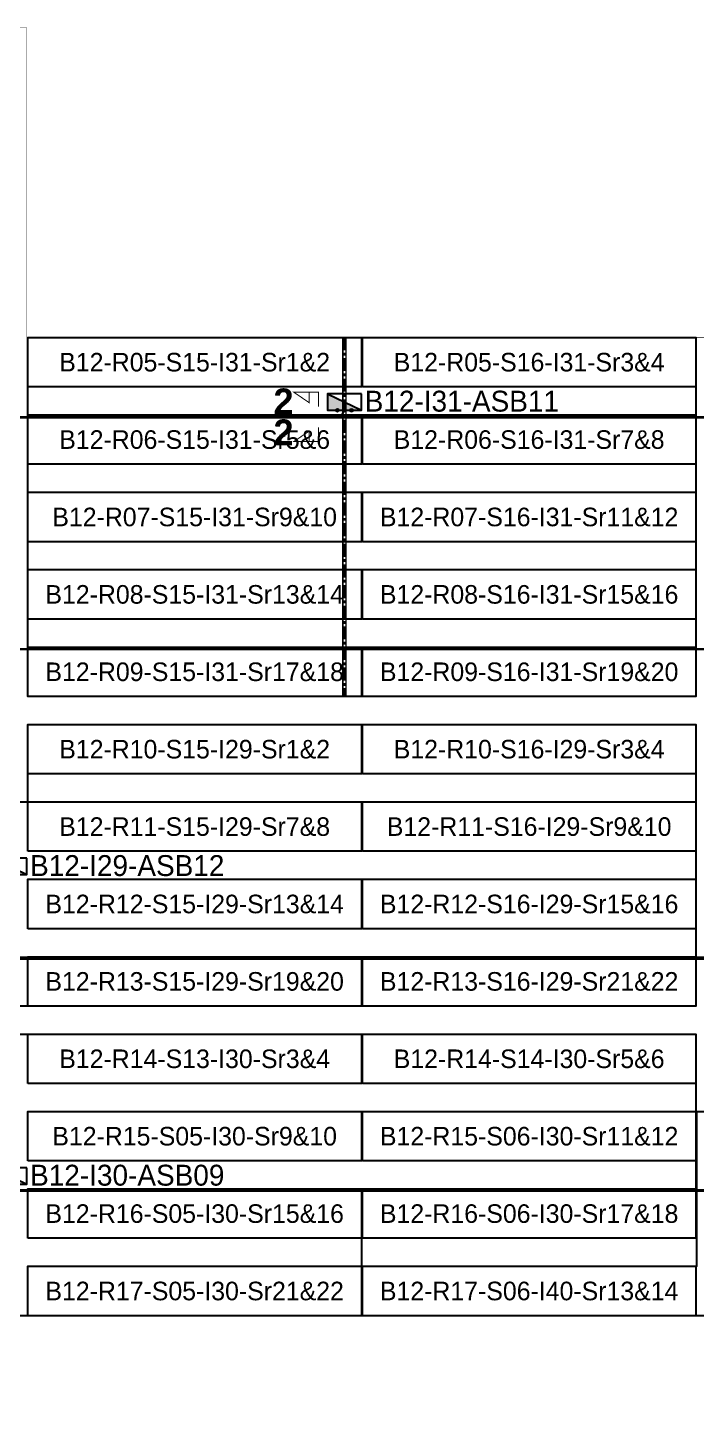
# Model space of a CAD drawing. Header units: metres. Extents: x 530339 to 530954, y 2674257 to 2674599.
# Drawn here: x 530792.2 to 530857, y 2674465.4 to 2674599.1 of the extents above; entities that cross this region are included whole.
import ezdxf
from ezdxf.enums import TextEntityAlignment as Align

# ---------------------------------------------------------------- set-up
doc = ezdxf.new("R2010")
doc.units = ezdxf.units.M
doc.linetypes.add('CENTER', pattern=[2, 1.25, -0.25, 0.25, -0.25])
doc.layers.add('Boundary-12.5 MW Block', color=6, linetype='Continuous', lineweight=9)
doc.layers.add('PILE', color=1, linetype='Continuous', lineweight=15)
for name, color, linetype in [('DC Trench BL-12', 40, 'Continuous'), ('E-Inverter Grouping', 2, 'Continuous'), ('Inverter Block-12', 7, 'Continuous'), ('LT Cable(AG) INV to LT Panel BL-12', 2, 'Continuous'), ('Messenger Wire Block-12 (Master Path)', 30, 'Continuous'), ('Messenger Wire Block-12 (MW Path)', 191, 'Continuous'), ('MMS Table Block-12', 8, 'Continuous'), ('Plan Line - DC BL-12', 40, 'Continuous'), ('Section Marking BL-12', 2, 'Continuous')]:
    doc.layers.add(name, color=color, linetype=linetype)
doc.styles.add('BoldTextStyle', font='arialbd.ttf')
doc.styles.get("Standard").update_dxf_attribs({"font": 'Adani Regular.ttf'})

# ---------------------------------------------------------------- blocks, each defined once
blk = doc.blocks.new('MMS Table (32.292 x 4.788)')
at = {"color": 0}
blk.add_lwpolyline([(0, -0.002), (0, 4.786), (32.292, 4.786), (32.292, -0.002)], close=True, dxfattribs=at)
at = {"color": 7}
blk.add_attdef('ID1', text='', height=1.8, dxfattribs=at).set_placement((16.146, 2.392), align=Align.MIDDLE_CENTER)
blk = doc.blocks.new('Inverter Block')
h = blk.add_hatch(color=0)
h.dxf.hatch_style = 1
h.paths.add_polyline_path([(-1.46, 2.27), (-1.46, 0.85), (1.46, 0.85)])
at = {"color": 0}
blk.add_lwpolyline([(1.46, 2.27), (-1.46, 2.27), (-1.46, 0.85), (1.46, 0.85)], close=True, dxfattribs=at)
blk.add_lwpolyline([(-1.46, 2.27), (1.46, 0.85)], dxfattribs=at)
at = {"layer": 'PILE'}
for centre in [(-0.61, 0.85), (0.61, 0.85)]:
    blk.add_circle(centre, 0.156, dxfattribs=at)
at = {"color": 7}
blk.add_attdef('ID', (-1.46, 3.01), '', height=1.8, dxfattribs=at)

msp = doc.modelspace()

# ---------------------------------------------------------------- linework, layer by layer
at = {"layer": 'Boundary-12.5 MW Block', "const_width": 0.05}
msp.add_lwpolyline([(530338.75, 2674591.58), (530695.06, 2674591.58), (530695.06, 2674599.08), (530792.14, 2674599.08), (530792.14, 2674569.08), (530954.1, 2674569.08), (530954.1, 2674256.79), (530921.8, 2674256.79), (530921.8, 2674264.29), (530889.41, 2674264.29), (530889.41, 2674279.29), (530857.02, 2674279.29), (530857.02, 2674286.79), (530824.63, 2674286.79), (530824.63, 2674294.29), (530792.24, 2674294.29), (530792.24, 2674309.29), (530759.84, 2674309.29), (530759.84, 2674316.79), (530727.45, 2674316.79), (530727.45, 2674331.79), (530695.06, 2674331.79), (530695.06, 2674339.29), (530662.67, 2674339.29)], dxfattribs=at)
at = {"layer": 'DC Trench BL-12', "color": 40, "const_width": 0.15}
msp.add_lwpolyline([(530823.04, 2674569.08), (530822.74, 2674569.08), (530822.74, 2674534.29), (530823.04, 2674534.29)], close=True, dxfattribs=at)
at = {"layer": 'E-Inverter Grouping', "color": 3}
for points in [[(530856.92, 2674534.29), (530792.24, 2674534.29), (530792.24, 2674569.08), (530856.92, 2674569.08)], [(530954.1, 2674474.29), (530824.63, 2674474.29), (530824.63, 2674479.08), (530857.02, 2674479.08), (530857.02, 2674494.08), (530954.1, 2674494.08)]]:
    msp.add_lwpolyline(points, close=True, dxfattribs=at)
at = {"layer": 'E-Inverter Grouping'}
for points in [[(530856.92, 2674504.29), (530759.84, 2674504.29), (530759.84, 2674524.08), (530792.24, 2674524.08), (530792.24, 2674531.58), (530856.92, 2674531.58)], [(530856.92, 2674501.58), (530856.92, 2674481.79), (530824.53, 2674481.79), (530824.53, 2674474.29), (530759.84, 2674474.29), (530759.84, 2674501.58)]]:
    msp.add_lwpolyline(points, close=True, dxfattribs=at)
at = {"layer": 'LT Cable(AG) INV to LT Panel BL-12', "color": 5}
for points in [[(530721.2, 2674489.79), (530719.55, 2674489.79, -0.414214), (530718.65, 2674490.69), (530718.65, 2674493.85, 0.214019), (530718.35, 2674494.52), (530711.64, 2674500.5, -0.214019), (530711.34, 2674501.17), (530711.34, 2674502.86, -0.0289), (530711.34, 2674502.97), (530711.4, 2674503.45, 0.0289), (530711.41, 2674503.55), (530711.41, 2674560.45, -0.414214), (530712.31, 2674561.35), (530821.99, 2674561.35, 0.414214), (530822.89, 2674562.25), (530822.89, 2674562.73)], [(530721.2, 2674489.81), (530719.58, 2674489.81, -0.414214), (530718.68, 2674490.71), (530718.68, 2674493.86, 0.214019), (530718.38, 2674494.53), (530711.66, 2674500.51, -0.214019), (530711.36, 2674501.18), (530711.36, 2674502.86, -0.0289), (530711.37, 2674502.97), (530711.42, 2674503.44, 0.0289), (530711.43, 2674503.55), (530711.43, 2674560.43, -0.414214), (530712.33, 2674561.33), (530886.77, 2674561.33, 0.414214), (530887.67, 2674562.23), (530887.67, 2674562.73)], [(530719.13, 2674489.82, -0.293328), (530718.6, 2674490.64), (530718.6, 2674493.82, 0.214019), (530718.3, 2674494.5), (530711.59, 2674500.47, -0.214019), (530711.29, 2674501.15), (530711.29, 2674502.87, -0.0289), (530711.29, 2674502.97), (530711.35, 2674503.45, 0.0289), (530711.36, 2674503.55), (530711.36, 2674538, -0.414214), (530712.26, 2674538.9), (530886.77, 2674538.9, 0.414214), (530887.67, 2674539.8), (530887.67, 2674540.23)], [(530719.13, 2674489.71, -0.317911), (530718.53, 2674490.56), (530718.53, 2674493.79, 0.214019), (530718.23, 2674494.46), (530711.51, 2674500.44, -0.214019), (530711.21, 2674501.11), (530711.21, 2674502.87, -0.0289), (530711.22, 2674502.97), (530711.27, 2674503.45, 0.0289), (530711.28, 2674503.56), (530711.28, 2674508.08, -0.414214), (530712.18, 2674508.98), (530760.76, 2674508.98, -0.414214), (530761.66, 2674508.08), (530761.66, 2674487.38, 0.414214), (530762.56, 2674486.48), (530886.77, 2674486.48, 0.414214), (530887.67, 2674487.38), (530887.67, 2674487.73)]]:
    msp.add_lwpolyline(points, format="xyb", dxfattribs=at)
at = {"layer": 'LT Cable(AG) INV to LT Panel BL-12'}
msp.add_lwpolyline([(530717.9, 2674489.36), (530718.27, 2674489.8, 0.176949), (530718.48, 2674490.38), (530718.48, 2674493.77, 0.214019), (530718.18, 2674494.44), (530711.46, 2674500.42, -0.214019), (530711.16, 2674501.09), (530711.16, 2674502.87, -0.0289), (530711.17, 2674502.98), (530711.22, 2674503.46, 0.0289), (530711.23, 2674503.56), (530711.23, 2674508.13, -0.414214), (530712.13, 2674509.03), (530886.77, 2674509.03, 0.414214), (530887.67, 2674509.93), (530887.67, 2674510.23)], format="xyb", dxfattribs=at)
at = {"layer": 'Messenger Wire Block-12 (Master Path)'}
for points in [[(530711.38, 2674561.38), (530889.31, 2674561.38)], [(530711.38, 2674538.88), (530889.31, 2674538.88)], [(530711.38, 2674508.88), (530889.31, 2674508.88)], [(530761.56, 2674486.38), (530889.31, 2674486.38)]]:
    msp.add_lwpolyline(points, dxfattribs=at)
at = {"layer": 'Messenger Wire Block-12 (MW Path)', "const_width": 0.1}
for points in [[(530711.38, 2674561.38), (530889.31, 2674561.38)], [(530711.38, 2674538.88), (530889.31, 2674538.88)], [(530711.38, 2674508.88), (530889.31, 2674508.88)], [(530761.56, 2674486.38), (530889.31, 2674486.38)]]:
    msp.add_lwpolyline(points, dxfattribs=at)
at = {"layer": 'Plan Line - DC BL-12', "color": 6, "linetype": 'CENTER'}
msp.add_lwpolyline([(530822.89, 2674569.08), (530822.89, 2674534.29)], dxfattribs=at)
at = {"layer": 'Section Marking BL-12', "color": 94, "lineweight": 35, "true_color": 0x00a500, "const_width": 0.1}
for points in [[(530820.39, 2674562.38), (530820.39, 2674563.77), (530817.99, 2674563.77), (530819.47, 2674562.76), (530819.47, 2674563.77)], [(530820.39, 2674560.38), (530820.39, 2674558.99), (530817.99, 2674558.99), (530819.47, 2674560), (530819.47, 2674558.99)]]:
    msp.add_lwpolyline(points, dxfattribs=at)

# ---------------------------------------------------------------- block references
at = {"layer": 'Inverter Block-12'}
ref = msp.add_blockref('Inverter Block', (530822.89, 2674561.07), dxfattribs=dict(at, xscale=1.124999999976148, yscale=1.124999999976148, zscale=1.124999999976148))
ref.add_attrib('ID', 'B12-I31-ASB11', (530824.85, 2674561.89), dxfattribs={"layer": '0', "color": 7, "height": 2.025})
ref = msp.add_blockref('Inverter Block', (530790.5, 2674516.07), dxfattribs=dict(at, xscale=1.124999999976148, yscale=1.124999999976148, zscale=1.124999999976148))
ref.add_attrib('ID', 'B12-I29-ASB12', (530792.45, 2674516.89), dxfattribs={"layer": '0', "color": 7, "height": 2.025})
ref = msp.add_blockref('Inverter Block', (530790.5, 2674486.07), dxfattribs=dict(at, xscale=1.124999999976148, yscale=1.124999999976148, zscale=1.124999999976148))
ref.add_attrib('ID', 'B12-I30-ASB09', (530792.45, 2674486.89), dxfattribs={"layer": '0', "color": 7, "height": 2.025})
at = {"layer": 'MMS Table Block-12'}
for p, values in [((530792.24, 2674564.29), {'ID1': 'B12-R05-S15-I31-Sr1&2'}), ((530824.63, 2674564.29), {'ID1': 'B12-R05-S16-I31-Sr3&4'}), ((530792.24, 2674556.79), {'ID1': 'B12-R06-S15-I31-Sr5&6'}), ((530824.63, 2674556.79), {'ID1': 'B12-R06-S16-I31-Sr7&8'}), ((530792.24, 2674549.29), {'ID1': 'B12-R07-S15-I31-Sr9&10'}), ((530824.63, 2674549.29), {'ID1': 'B12-R07-S16-I31-Sr11&12'}), ((530792.24, 2674541.79), {'ID1': 'B12-R08-S15-I31-Sr13&14'}), ((530824.63, 2674541.79), {'ID1': 'B12-R08-S16-I31-Sr15&16'}), ((530792.24, 2674534.29), {'ID1': 'B12-R09-S15-I31-Sr17&18'}), ((530824.63, 2674534.29), {'ID1': 'B12-R09-S16-I31-Sr19&20'}), ((530792.24, 2674526.79), {'ID1': 'B12-R10-S15-I29-Sr1&2'}), ((530824.63, 2674526.79), {'ID1': 'B12-R10-S16-I29-Sr3&4'}), ((530792.24, 2674519.29), {'ID1': 'B12-R11-S15-I29-Sr7&8'}), ((530824.63, 2674519.29), {'ID1': 'B12-R11-S16-I29-Sr9&10'}), ((530792.24, 2674511.79), {'ID1': 'B12-R12-S15-I29-Sr13&14'}), ((530824.63, 2674511.79), {'ID1': 'B12-R12-S16-I29-Sr15&16'}), ((530792.24, 2674504.29), {'ID1': 'B12-R13-S15-I29-Sr19&20'}), ((530824.63, 2674504.29), {'ID1': 'B12-R13-S16-I29-Sr21&22'}), ((530792.24, 2674496.79), {'ID1': 'B12-R14-S13-I30-Sr3&4'}), ((530824.63, 2674496.79), {'ID1': 'B12-R14-S14-I30-Sr5&6'}), ((530792.24, 2674489.29), {'ID1': 'B12-R15-S05-I30-Sr9&10'}), ((530824.63, 2674489.29), {'ID1': 'B12-R15-S06-I30-Sr11&12'}), ((530792.24, 2674481.79), {'ID1': 'B12-R16-S05-I30-Sr15&16'}), ((530824.63, 2674481.79), {'ID1': 'B12-R16-S06-I30-Sr17&18'}), ((530792.24, 2674474.29), {'ID1': 'B12-R17-S05-I30-Sr21&22'}), ((530824.63, 2674474.29), {'ID1': 'B12-R17-S06-I40-Sr13&14'})]:
    msp.add_blockref('MMS Table (32.292 x 4.788)', p, dxfattribs=at).add_auto_attribs(values)

# ---------------------------------------------------------------- texts
at = {"layer": 'Section Marking BL-12', "color": 94, "true_color": 0x00a500, "style": 'BoldTextStyle'}
for p in [(530816.99, 2674562.88), (530816.99, 2674559.88)]:
    msp.add_text('2', height=2.5, dxfattribs=at).set_placement(p, align=Align.MIDDLE_CENTER)

doc.saveas('drawing.dxf')
